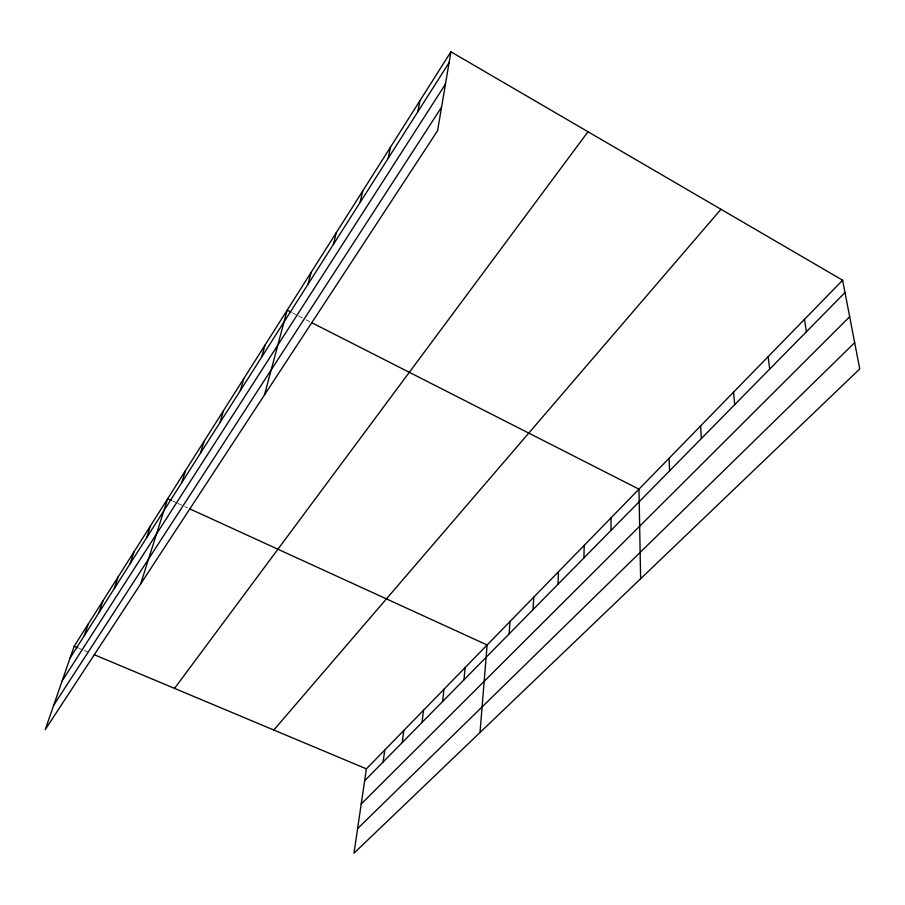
<?xml version="1.0" encoding="UTF-8"?>
<svg xmlns="http://www.w3.org/2000/svg" width="905" height="905" viewBox="0 0 905 905"><rect width="100%" height="100%" fill="white"/><g stroke="black" fill="none" stroke-linecap="round" stroke-linejoin="round"><path stroke-width="0.68" stroke-dasharray="4.53 3.39" d="M79.176 648.387L82.943 649.96M84.199 650.491L89.222 652.596M172.629 501.031L176.362 502.739M177.606 503.304L187.55 507.863M292.191 312.723L297.213 315.279M298.469 315.913L304.736 319.114M305.992 319.748L309.759 321.671"/><path stroke-width="1.36" d="M610.988 530.398L610.999 517.875M583.94 557.887L584.189 545.387M557.989 584.257L558.453 571.79M533.079 609.574L533.735 597.153M509.142 633.907L509.979 621.531M480.012 732.518L487.116 644.982L190.039 508.995M463.971 679.825L465.125 667.551M442.635 701.511L443.925 689.293M422.069 722.405L423.495 710.255M402.239 742.564L403.788 730.482M383.109 762.01L384.761 749.996M842.623 280.233L366.389 768.854L353.968 853.2L859.75 368.935L842.623 280.233L450.916 51.8L74.153 646.272L45.25 729.611L437.579 130.671L450.916 51.8M417.793 111.813L419.92 100.704M388.177 158.341L390.564 147.017M360.1 202.437L362.724 190.955M333.447 244.305L336.275 232.687M308.119 284.102L311.116 272.382M264.486 394.919L287.168 310.166L290.935 312.089M261.692 357.034L264.995 345.156M240.379 390.519L243.796 378.607M219.994 422.533L223.524 410.599M200.48 453.179L204.111 441.221M181.792 482.546L185.502 470.589M140.671 583.94L167.651 498.746L171.384 500.454M146.655 537.728L150.513 525.794M130.139 563.691L134.042 551.779M114.245 588.646L118.204 576.757M98.962 612.651L102.966 600.807M84.244 635.763L88.294 623.964M70.07 658.037L449.084 62.671M62.128 680.956L445.452 84.108M53.689 705.278L441.55 107.197M174.541 688.388L588.012 131.745M273.819 730.03L720.957 209.281M364.625 780.789L844.999 292.541M361.208 804.013L849.671 316.716M357.588 828.629L854.682 342.667M74.153 646.272L77.921 647.856M94.256 654.711L366.389 768.854M312.27 322.938L638.975 489.175L640.627 578.736M804.466 319.386L806.389 331.784M768.153 356.649L769.68 369.104M733.559 392.137L734.713 404.637M700.572 425.984L701.386 438.506M669.078 458.292L669.587 470.826"/></g></svg>
